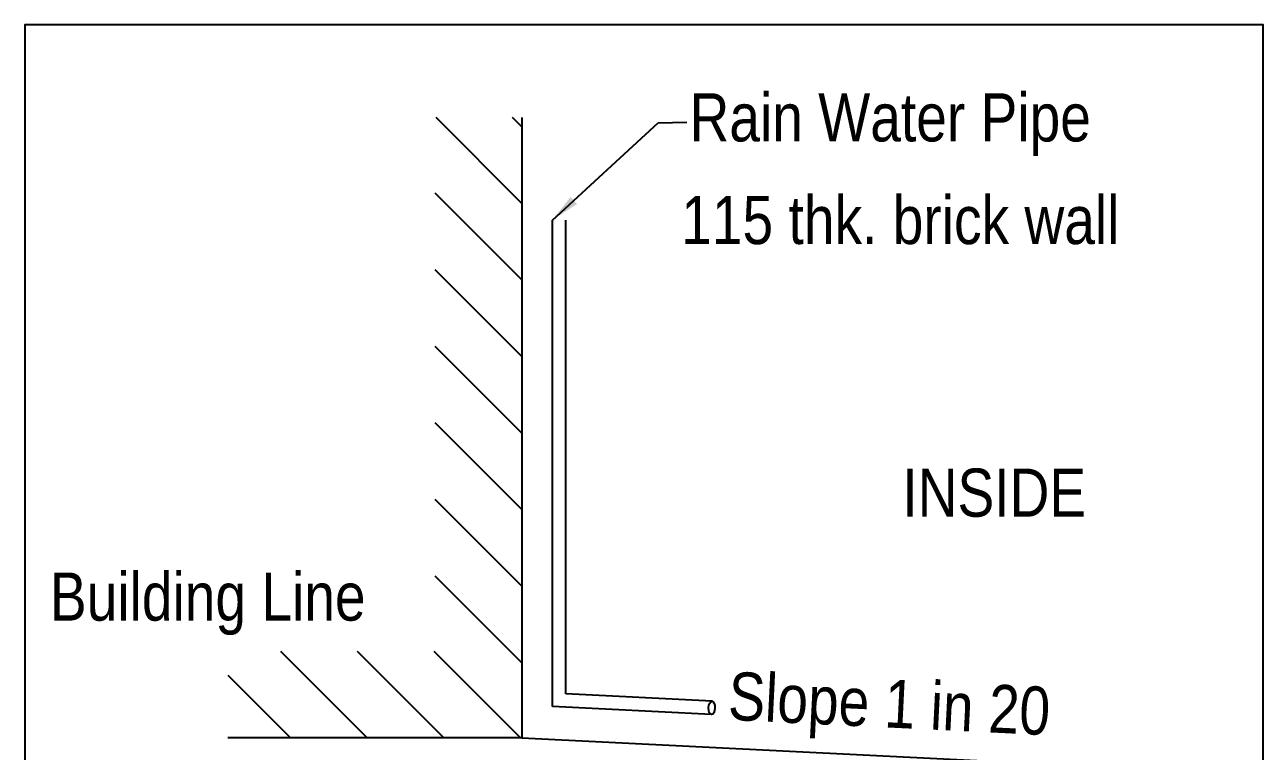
# Model space of a CAD drawing. Header units: metres. Extents: x 127 to 433, y 178 to 269.
# Drawn here: x 232.32 to 244.37, y 185.77 to 192.84 of the extents above; entities that cross this region are included whole.
import ezdxf

# ---------------------------------------------------------------- set-up
doc = ezdxf.new("R2010")
doc.units = ezdxf.units.M
doc.header["$MEASUREMENT"] = 0
doc.styles.add('Arial', font='swissc.ttf')
doc.styles.get("Standard").update_dxf_attribs({"font": 'swissc.ttf'})
doc.dimstyles.get("Standard").update_dxf_attribs({"dimtxt": 1.5, "dimasz": 0.18, "dimexe": 0.18, "dimexo": 0.0625, "dimgap": 0.09, "dimtad": 0, "dimzin": 0, "dimdsep": 46, "dimtxsty": 'Standard', "dimcen": 0.09, "dimse1": 1, "dimse2": 1, "dimsd1": 1, "dimsd2": 1, "dimclrt": 256, "dimadec": 0, "dimazin": 0, "dimtfac": 1, "dimtofl": 0, "dimtmove": 0, "dimatfit": 3, "dimfxl": 0, "dimtolj": 1, "dimtzin": 0, "dimarcsym": 0})

# ---------------------------------------------------------------- blocks, each defined once
blk = doc.blocks.new('RWH1')
at = {"ltscale": 7}
h = blk.add_hatch(dxfattribs=at)
h.set_pattern_fill('ANSI31', scale=2.679289, angle=90, style=0)
h.set_pattern_definition([(135, (-1799.2673, 1102.87366), (-0.23681794, -0.23681794), [])])
h.paths.add_polyline_path([(-4.5856, 6.0799), (-5.1215, 6.0799), (-5.1215, 2.7791), (-6.4046, 2.7791), (-6.4046, 2.2432), (-4.5856, 2.2432)])
at = {"color": 7, "ltscale": 7}
for p, q in [((-4.5856, 6.0799), (-4.5856, 2.2432)), ((-4.5856, 2.2432), (-6.4046, 2.2432)), ((-4.5856, 2.2432), (-1.3561, 2.0817))]:
    blk.add_line(p, q, dxfattribs=at)
at = {"color": 7}
for p, q in [((-4.3967, 2.4526), (-4.3967, 5.4455)), ((-4.3967, 2.4366), (-4.3967, 5.4455)), ((-4.3146, 2.5146), (-4.3146, 5.4455)), ((-3.4091, 2.4693), (-4.3146, 2.5146)), ((-3.4131, 2.3874), (-4.3967, 2.4366))]:
    blk.add_line(p, q, dxfattribs=at)
blk.add_lwpolyline([(-7.6602, 0), (0, 0), (0, 6.6537), (-7.6602, 6.6537)], close=True)
blk.add_ellipse((-3.4111, 2.4283), major_axis=(-0.002, -0.041), ratio=0.480299, dxfattribs=at)
at = {"ltscale": 7, "style": 'Arial'}
for s, height, p in [('Rain Water Pipe', 0.297699, (-3.5485, 5.9321)), ('115 thk. brick wall', 0.297699, (-3.6001, 5.2973)), ('INSIDE', 0.2977, (-2.2321, 3.6111)), ('Building Line', 0.297699, (-7.5047, 2.9682))]:
    blk.add_text(s, height=height, dxfattribs=at).set_placement(p)
blk.add_text('Slope 1 in 20', height=0.297699, rotation=357.2265, dxfattribs=at).set_placement((-3.314, 2.3553))
at = {"color": 7}
blk.add_leader([(-4.3967, 5.4455), (-3.7432, 6.0466), (-3.5648, 6.0503)], dimstyle='Standard', override={"dimtxt": 0.18, "dimasz": 0.18, "dimexe": 0.18, "dimexo": 0.18, "dimgap": 0.18, "dimtxsty": 'Arial', "dimfxl": 0.5}, dxfattribs=at)

msp = doc.modelspace()

# ---------------------------------------------------------------- block references
at = {"xscale": 1.573374370083389, "yscale": 1.573374370083389, "zscale": 1.573374370083389}
msp.add_blockref('RWH1', (244.374, 182.37), dxfattribs=at)

doc.saveas('drawing.dxf')
